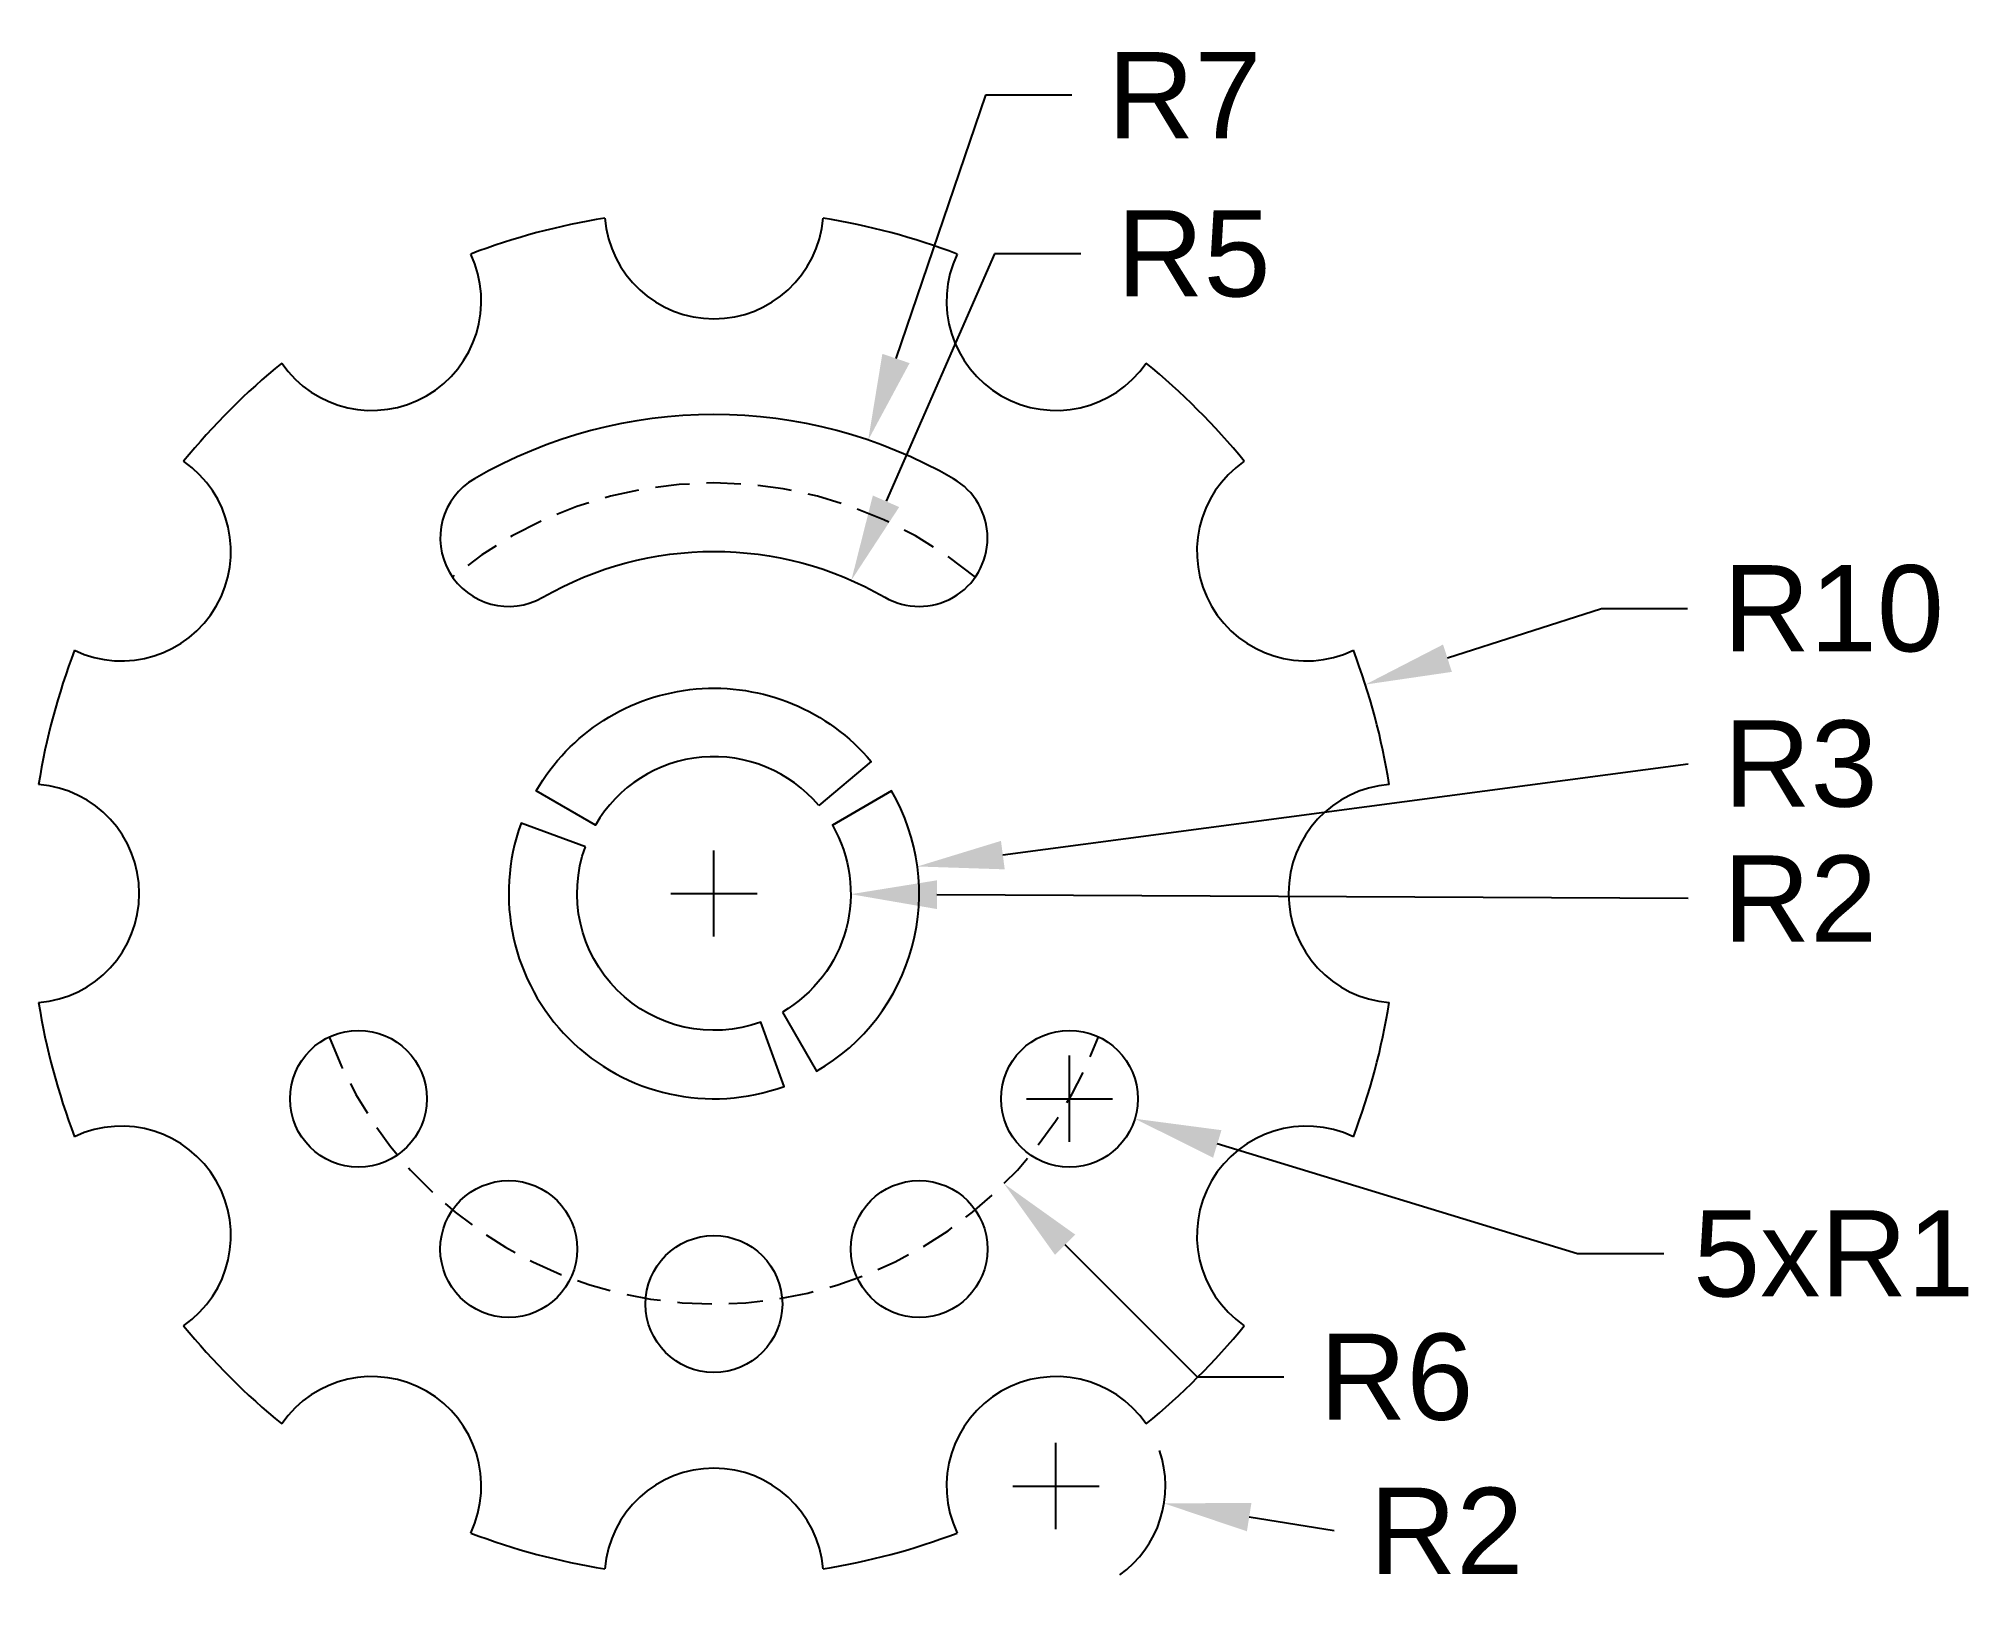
# Model space of a CAD drawing. Header units: millimetres. Extents: x 30.3 to 58.5, y 25.6 to 48.2.
import ezdxf

# ---------------------------------------------------------------- set-up
doc = ezdxf.new("R2010")
doc.units = ezdxf.units.MM
doc.header["$MEASUREMENT"] = 0
doc.linetypes.add('DASHED', pattern=[0.75, 0.5, -0.25])
doc.styles.get("Standard").update_dxf_attribs({"font": 'arial.ttf'})
doc.dimstyles.get("Standard").update_dxf_attribs({"dimscale": 7, "dimtxt": 0.18, "dimasz": 0.18, "dimexe": 0.18, "dimexo": 0.0625, "dimgap": 0.09, "dimtad": 0, "dimtih": 1, "dimtoh": 1, "dimdec": 0, "dimzin": 0, "dimdsep": 46, "dimtxsty": 'Standard', "dimcen": 0.09, "dimadec": 0, "dimazin": 0, "dimtfac": 1, "dimtdec": 0, "dimtofl": 0, "dimtmove": 0, "dimatfit": 3, "dimfxl": 1, "dimtolj": 1, "dimtzin": 0, "dimarcsym": 0})

# ---------------------------------------------------------------- blocks, each defined once
blk = doc.blocks.new('*U1')
blk.add_arc((0, -0.864), 1.6, 4.5886, 175.4114)
blk = doc.blocks.new('*U2')
at = {"color": 0, "linetype": 'ByBlock', "lineweight": -2, "transparency": 16777216}
for p, rotation in [((40.202, 44.852), 180), ((35.634, 43.628), 209.9999999999999), ((44.77, 43.628), 150), ((32.29, 40.284), 240), ((48.114, 40.284), 120), ((31.066, 35.716), 270), ((49.338, 35.716), 90), ((32.29, 31.148), 299.9999999999999), ((48.114, 31.148), 59.99999999999997), ((35.634, 27.804), 329.9999999999999), ((44.77, 27.804), 30)]:
    blk.add_blockref('*U1', p, dxfattribs=dict(at, rotation=rotation))
blk.add_blockref('*U1', (40.202, 26.58), dxfattribs=at)
blk = doc.blocks.new('*U3')
blk.add_circle((0, 0), 1)
blk = doc.blocks.new('*U4')
at = {"color": 0, "linetype": 'ByBlock', "lineweight": -2, "transparency": 16777216}
for p, rotation in [((45.399, 32.716), 119.9999999999999), ((37.202, 30.52), 29.99999999999994), ((43.202, 30.52), 89.99999999999993), ((40.202, 29.716), 59.99999999999997)]:
    blk.add_blockref('*U3', p, dxfattribs=dict(at, rotation=rotation))
blk.add_blockref('*U3', (35.006, 32.716), dxfattribs=at)
blk = doc.blocks.new('*D6')
at = {"color": 0, "lineweight": -2, "transparency": 16777216}
for p, q in [((53.174, 39.876), (50.924, 39.155)), ((54.434, 39.876), (53.174, 39.876)), ((40.202, 35.086), (40.202, 36.346)), ((39.572, 35.716), (40.832, 35.716))]:
    blk.add_line(p, q, dxfattribs=at)
at = {"color": 0, "transparency": 16777216}
blk.add_solid([(50.86, 39.355), (50.989, 38.955), (49.725, 38.77)], dxfattribs=at)
at = {"layer": 'Defpoints', "color": 0, "transparency": 16777216}
for p in [(49.725, 38.77), (40.202, 35.716)]:
    blk.add_point(p, dxfattribs=at)
at = {"color": 0, "transparency": 16777216, "insert": (56.567, 39.876), "char_height": 1.26, "attachment_point": 5}
blk.add_mtext('\\A1;R10', dxfattribs=at)
blk = doc.blocks.new('*D7')
at = {"color": 0, "lineweight": -2, "transparency": 16777216}
for p, q in [((54.441, 37.607), (44.425, 36.277)), ((40.202, 35.086), (40.202, 36.346)), ((39.572, 35.716), (40.832, 35.716))]:
    blk.add_line(p, q, dxfattribs=at)
at = {"color": 0, "transparency": 16777216}
blk.add_solid([(44.398, 36.485), (44.453, 36.069), (43.176, 36.111)], dxfattribs=at)
at = {"layer": 'Defpoints', "color": 0, "transparency": 16777216}
for p in [(43.176, 36.111), (40.202, 35.716)]:
    blk.add_point(p, dxfattribs=at)
at = {"color": 0, "transparency": 16777216, "insert": (56.087, 37.607), "char_height": 1.26, "attachment_point": 5}
blk.add_mtext('\\A1;R3', dxfattribs=at)
blk = doc.blocks.new('*D8')
at = {"color": 0, "lineweight": -2, "transparency": 16777216}
for p, q in [((40.202, 35.086), (40.202, 36.346)), ((39.572, 35.716), (40.832, 35.716)), ((54.441, 35.642), (43.462, 35.699))]:
    blk.add_line(p, q, dxfattribs=at)
at = {"color": 0, "transparency": 16777216}
blk.add_solid([(43.463, 35.909), (43.461, 35.489), (42.202, 35.706)], dxfattribs=at)
at = {"layer": 'Defpoints', "color": 0, "transparency": 16777216}
for p in [(40.202, 35.716), (42.202, 35.706)]:
    blk.add_point(p, dxfattribs=at)
at = {"color": 0, "transparency": 16777216, "insert": (56.081, 35.642), "char_height": 1.26, "attachment_point": 5}
blk.add_mtext('\\A1;R2', dxfattribs=at)
blk = doc.blocks.new('*D9')
at = {"color": 0, "lineweight": -2, "transparency": 16777216}
for p, q in [((45.399, 32.086), (45.399, 33.346)), ((44.769, 32.716), (46.029, 32.716)), ((52.825, 30.448), (47.56, 32.056)), ((54.085, 30.448), (52.825, 30.448))]:
    blk.add_line(p, q, dxfattribs=at)
at = {"color": 0, "transparency": 16777216}
blk.add_solid([(47.621, 32.257), (47.499, 31.855), (46.355, 32.424)], dxfattribs=at)
at = {"layer": 'Defpoints', "color": 0, "transparency": 16777216}
for p in [(45.399, 32.716), (46.355, 32.424)]:
    blk.add_point(p, dxfattribs=at)
at = {"color": 0, "transparency": 16777216, "insert": (56.571, 30.448), "char_height": 1.26, "attachment_point": 5}
blk.add_mtext('\\A1;5xR1', dxfattribs=at)
blk = doc.blocks.new('*D10')
at = {"color": 0, "lineweight": -2, "transparency": 16777216}
for p, q in [((45.202, 26.426), (45.202, 27.686)), ((44.572, 27.056), (45.832, 27.056)), ((49.27, 26.401), (48.026, 26.601))]:
    blk.add_line(p, q, dxfattribs=at)
blk.add_arc((45.202, 27.056), 1.6, 305.7334, 18.9218, dxfattribs=at)
at = {"color": 0, "transparency": 16777216}
blk.add_solid([(48.059, 26.809), (47.993, 26.394), (46.782, 26.802)], dxfattribs=at)
at = {"layer": 'Defpoints', "color": 0, "transparency": 16777216}
for p in [(45.202, 27.056), (46.782, 26.802)]:
    blk.add_point(p, dxfattribs=at)
at = {"color": 0, "transparency": 16777216, "insert": (50.909, 26.401), "char_height": 1.26, "attachment_point": 5}
blk.add_mtext('\\A1;R2', dxfattribs=at)
blk = doc.blocks.new('*D11')
at = {"color": 0, "lineweight": -2, "transparency": 16777216}
for p, q in [((44.173, 47.384), (42.863, 43.536)), ((45.433, 47.384), (44.173, 47.384)), ((40.202, 35.086), (40.202, 36.346)), ((39.572, 35.716), (40.832, 35.716))]:
    blk.add_line(p, q, dxfattribs=at)
at = {"color": 0, "transparency": 16777216}
blk.add_solid([(42.664, 43.604), (43.062, 43.468), (42.457, 42.343)], dxfattribs=at)
at = {"layer": 'Defpoints', "color": 0, "transparency": 16777216}
for p in [(42.457, 42.343), (40.202, 35.716)]:
    blk.add_point(p, dxfattribs=at)
at = {"color": 0, "transparency": 16777216, "insert": (47.079, 47.384), "char_height": 1.26, "attachment_point": 5}
blk.add_mtext('\\A1;R7', dxfattribs=at)
blk = doc.blocks.new('*D12')
at = {"color": 0, "lineweight": -2, "transparency": 16777216}
for p, q in [((44.304, 45.063), (42.718, 41.449)), ((45.564, 45.063), (44.304, 45.063)), ((40.202, 35.086), (40.202, 36.346)), ((39.572, 35.716), (40.832, 35.716))]:
    blk.add_line(p, q, dxfattribs=at)
at = {"color": 0, "transparency": 16777216}
blk.add_solid([(42.525, 41.533), (42.91, 41.364), (42.211, 40.295)], dxfattribs=at)
at = {"layer": 'Defpoints', "color": 0, "transparency": 16777216}
for p in [(42.211, 40.295), (40.202, 35.716)]:
    blk.add_point(p, dxfattribs=at)
at = {"color": 0, "transparency": 16777216, "insert": (47.214, 45.063), "char_height": 1.26, "attachment_point": 5}
blk.add_mtext('\\A1;R5', dxfattribs=at)
blk = doc.blocks.new('*D13')
at = {"color": 0, "lineweight": -2, "transparency": 16777216}
for p, q in [((40.202, 35.086), (40.202, 36.346)), ((39.572, 35.716), (40.832, 35.716)), ((47.273, 28.645), (45.336, 30.583)), ((48.533, 28.645), (47.273, 28.645))]:
    blk.add_line(p, q, dxfattribs=at)
at = {"color": 0, "transparency": 16777216}
blk.add_solid([(45.484, 30.731), (45.188, 30.434), (44.445, 31.473)], dxfattribs=at)
at = {"layer": 'Defpoints', "color": 0, "transparency": 16777216}
for p in [(40.202, 35.716), (44.445, 31.473)]:
    blk.add_point(p, dxfattribs=at)
at = {"color": 0, "transparency": 16777216, "insert": (50.179, 28.645), "char_height": 1.26, "attachment_point": 5}
blk.add_mtext('\\A1;R6', dxfattribs=at)

msp = doc.modelspace()

# ---------------------------------------------------------------- linework, layer by layer
msp.add_line((41.934, 36.716), (42.8, 37.216))
for points in [[(36.702, 41.778, 1), (37.702, 40.046, -0.267949), (42.702, 40.046, 1), (43.702, 41.778, 0.267949)], [(41.734, 37.002, 0.520567), (38.47, 36.716), (37.604, 37.216, -0.520567), (42.501, 37.645)], [(41.202, 33.984), (41.702, 33.118, 0.414214), (42.8, 37.216), (41.934, 36.716, -0.414214)], [(38.323, 36.4), (37.383, 36.742, 0.63707), (41.228, 32.897), (40.886, 33.837, -0.63707)]]:
    msp.add_lwpolyline(points, format="xyb", close=True)
for start, end in [(99.1771, 110.8229), (69.1771, 80.8229), (129.1771, 140.8229), (39.1771, 50.8229), (159.1771, 170.8229), (9.1771, 20.8229), (189.1771, 200.8229), (339.1771, 350.8229), (219.1771, 230.8229), (309.1771, 320.8229), (249.1771, 260.8229), (279.1771, 290.8229)]:
    msp.add_arc((40.202, 35.716), 10, start, end)
at = {"linetype": 'DASHED'}
for start, end in [(50.4396, 129.5604), (200.4396, 339.5604)]:
    msp.add_arc((40.202, 35.716), 6, start, end, dxfattribs=at)

# ---------------------------------------------------------------- block references
for name in ['*U2', '*U4']:
    msp.add_blockref(name, (0, 0))

# ---------------------------------------------------------------- dimensions: what is measured, and where the dimension line sits
for mpoint, picture, middle in [((42.457, 42.343), '*D11', (47.079, 47.384)), ((42.211, 40.295), '*D12', (47.214, 45.063)), ((49.725, 38.77), '*D6', (56.567, 39.876)), ((43.176, 36.111), '*D7', (54.441, 37.607)), ((42.202, 35.706), '*D8', (54.441, 35.642)), ((44.445, 31.473), '*D13', (50.179, 28.645))]:
    dim = msp.add_radius_dim(center=(40.202, 35.716), mpoint=mpoint, dimstyle='Standard')
    dim.commit()
    dim.dimension.update_dxf_attribs({"geometry": picture, "text_midpoint": middle, "dimtype": 164})
dim = msp.add_radius_dim(center=(45.399, 32.716), mpoint=(46.355, 32.424), text='5x<>', dimstyle='Standard')
dim.commit()
dim.dimension.update_dxf_attribs({"geometry": '*D9', "text_midpoint": (56.571, 30.448), "dimtype": 164})
dim = msp.add_radius_dim(center=(45.202, 27.056), mpoint=(46.782, 26.802), dimstyle='Standard')
dim.commit()
dim.dimension.update_dxf_attribs({"geometry": '*D10', "text_midpoint": (50.909, 26.401)})

doc.saveas('drawing.dxf')
